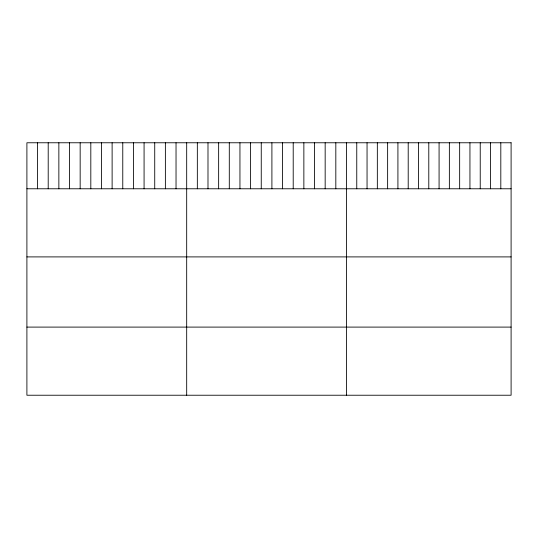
<?xml version="1.0" encoding="UTF-8"?>
<svg xmlns="http://www.w3.org/2000/svg" width="538" height="538" viewBox="0 0 538 538"><rect width="100%" height="100%" fill="white"/><g stroke="black" fill="none" stroke-linecap="round" stroke-linejoin="round"><path stroke-width="0.81" d="M26.9 188.777L511.1 188.777M26.9 256.902L511.1 256.902M26.9 327.097L511.1 327.097M500.811 142.772L500.811 188.777M490.522 142.772L490.522 188.777M480.232 142.772L480.232 188.777M469.943 142.772L469.943 188.777M459.654 142.772L459.654 188.777M449.365 142.772L449.365 188.777M439.075 142.772L439.075 188.777M428.786 142.772L428.786 188.777M418.497 142.772L418.497 188.777M408.207 142.772L408.207 188.777M397.918 142.772L397.918 188.777M387.629 142.772L387.629 188.777M377.34 142.772L377.34 188.777M367.05 142.772L367.05 188.777M356.761 142.772L356.761 188.777M346.472 142.772L346.472 395.228M335.82 142.772L335.82 188.777M325.167 142.772L325.167 188.777M314.515 142.772L314.515 188.777M303.862 142.772L303.862 188.777M293.21 142.772L293.21 188.777M282.558 142.772L282.558 188.777M271.905 142.772L271.905 188.777M261.253 142.772L261.253 188.777M250.6 142.772L250.6 188.777M239.948 142.772L239.948 188.777M229.296 142.772L229.296 188.777M218.643 142.772L218.643 188.777M207.991 142.772L207.991 188.777M197.338 142.772L197.338 188.777M186.686 142.772L186.686 395.228M176.034 142.772L176.034 188.777M165.381 142.772L165.381 188.777M154.729 142.772L154.729 188.777M144.076 142.772L144.076 188.777M133.424 142.772L133.424 188.777M122.772 142.772L122.772 188.777M112.119 142.772L112.119 188.777M101.467 142.772L101.467 188.777M90.814 142.772L90.814 188.777M80.162 142.772L80.162 188.777M69.51 142.772L69.51 188.777M58.857 142.772L58.857 188.777M48.205 142.772L48.205 188.777M37.552 142.772L37.552 188.777M511.1 142.772L26.9 142.772L26.9 395.228L511.1 395.228L511.1 142.772"/></g></svg>
